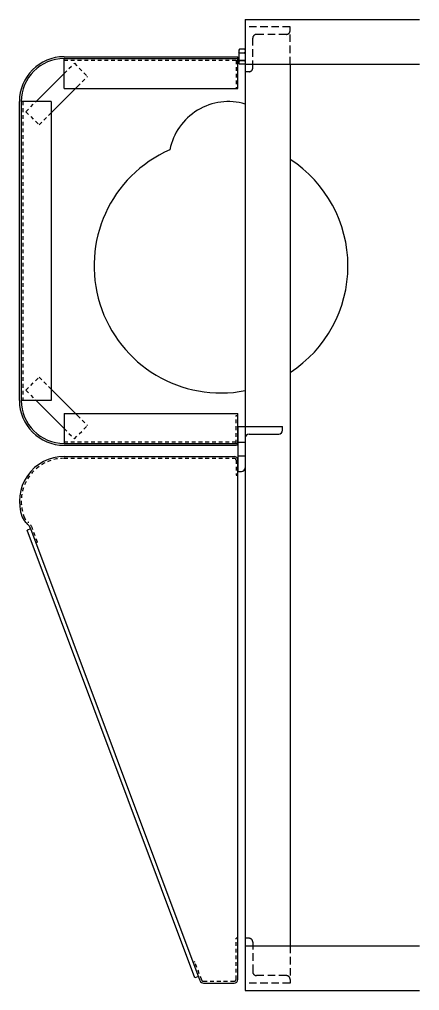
# Model space of a CAD drawing. Extents: x 0 to 122, y 0 to 77.
# Drawn here: x 108.91 to 122.31, y 44.35 to 76.85 of the extents above; entities that cross this region are included whole.
import ezdxf

# ---------------------------------------------------------------- set-up
doc = ezdxf.new("R2010")
doc.units = 0
doc.header["$MEASUREMENT"] = 0
doc.linetypes.add('HIDDEN', pattern=[0.375, 0.25, -0.125])
doc.linetypes.add('HIDDEN2', pattern=[0.1875, 0.125, -0.0625])
for name, color, linetype in [('DIM', 1, 'CONTINUOUS'), ('HATCH', 2, 'CONTINUOUS'), ('HIDDEN', 6, 'HIDDEN'), ('HIDDEN2', 6, 'HIDDEN2'), ('NFHIDDEN', 6, 'HIDDEN'), ('OBJECT', 3, 'CONTINUOUS'), ('TEXT', 1, 'CONTINUOUS')]:
    doc.layers.add(name, color=color, linetype=linetype)

msp = doc.modelspace()

# ---------------------------------------------------------------- linework, layer by layer
at = {"layer": 'DIM'}
for p, q in [((116.2198, 63.2215), (117.7198, 63.2215)), ((116.5948, 62.9715), (117.5948, 62.9715)), ((116.2198, 62.6981), (116.4698, 62.6981)), ((116.2198, 62.2449), (116.4698, 62.2449)), ((116.2198, 61.7215), (116.3448, 61.7215))]:
    msp.add_line(p, q, dxfattribs=at)
at = {"layer": 'HATCH'}
for p, q in [((110.4073, 75.5985), (116.2198, 75.5985)), ((110.4073, 75.5385), (116.2198, 75.5385)), ((110.4073, 74.5385), (110.4073, 75.5385)), ((116.2198, 74.5385), (116.2198, 75.5985)), ((109.4654, 74.0985), (110.4073, 75.0405)), ((109.9073, 73.6566), (110.8493, 74.5985)), ((110.4073, 74.5385), (116.2198, 74.5385)), ((108.9073, 64.0965), (108.9073, 74.0985)), ((108.9673, 74.0985), (108.9673, 64.0965)), ((109.9673, 74.0985), (108.9673, 74.0985)), ((109.9673, 74.0985), (109.9673, 64.0965)), ((109.9073, 64.5384), (110.8493, 63.5965)), ((109.9673, 64.0965), (108.9673, 64.0965)), ((109.4654, 64.0965), (110.4073, 63.1545)), ((110.4073, 63.6565), (116.2198, 63.6565)), ((110.4073, 63.6565), (110.4073, 62.6565)), ((116.2198, 62.6565), (116.2198, 63.6565)), ((110.4073, 62.6565), (116.2198, 62.6565)), ((110.4073, 62.5965), (116.1598, 62.5965)), ((110.4073, 62.2215), (116.0948, 62.2215)), ((116.2198, 44.7225), (116.2198, 62.0965)), ((109.2843, 59.8002), (109.1672, 59.7563)), ((114.9541, 44.6786), (109.2843, 59.8002)), ((114.7845, 44.7748), (109.1672, 59.7563)), ((114.9015, 44.8187), (114.7845, 44.7748)), ((115.0711, 44.5975), (116.0948, 44.5975))]:
    msp.add_line(p, q, dxfattribs=at)
for centre, radius, start, end in [((110.4073, 74.0985), 1.5, 90, 180), ((110.4073, 74.0985), 1.44, 90, 180), ((110.4073, 64.0965), 1.5, 180, 270), ((110.4073, 64.0965), 1.44, 180, 270), ((116.1598, 62.6565), 0.06, 270, 0), ((110.4073, 60.7215), 1.5, 90, 200.55336), ((116.0948, 62.0965), 0.125, 0, 90), ((109.471, 60.3704), 0.5, 200.55336, 230.43904), ((108.8723, 59.6457), 0.44, 20.55336, 50.43904), ((115.0711, 44.7225), 0.125, 200.81915, 270), ((116.0948, 44.7225), 0.125, 270, 0)]:
    msp.add_arc(centre, radius, start, end, dxfattribs=at)
at = {"layer": 'HIDDEN'}
for centre, start, end in [((116.8448, 76.2225), 90, 180), ((116.8448, 44.9725), 180, 270)]:
    msp.add_arc(centre, 0.125, start, end, dxfattribs=at)
at = {"layer": 'HIDDEN2'}
for p, q in [((110.4073, 75.4785), (116.1598, 75.4785)), ((116.1598, 75.4785), (116.1598, 74.5385)), ((110.4073, 75.0405), (110.747, 75.3801)), ((110.747, 75.3801), (111.1889, 74.9382)), ((110.8493, 74.5985), (111.1889, 74.9382)), ((109.0273, 74.0985), (109.0273, 64.0965)), ((109.1257, 73.7588), (109.4654, 74.0985)), ((109.1257, 73.7588), (109.5676, 73.3169)), ((109.5676, 73.3169), (109.9073, 73.6566)), ((109.1257, 64.4362), (109.5676, 64.8781)), ((109.5676, 64.8781), (109.9073, 64.5384)), ((109.1257, 64.4362), (109.4654, 64.0965)), ((110.8493, 63.5965), (111.1889, 63.2568)), ((116.1598, 62.6565), (116.1598, 63.5965)), ((116.1598, 63.5965), (116.2198, 63.5965)), ((110.4073, 63.1545), (110.747, 62.8149)), ((110.747, 62.8149), (111.1889, 63.2568)), ((110.4073, 62.7165), (116.1598, 62.7165)), ((110.4073, 62.1615), (116.0948, 62.1615)), ((116.1598, 62.0965), (116.1598, 61.5965)), ((116.1598, 61.5965), (116.2198, 61.5965)), ((109.516, 59.3531), (109.3405, 59.8213)), ((109.516, 59.3531), (109.4598, 59.332)), ((116.1598, 44.7225), (116.1598, 46.0975)), ((116.2198, 46.0975), (116.1598, 46.0975)), ((114.7822, 45.3079), (114.726, 45.2868)), ((115.0103, 44.6994), (114.7822, 45.3079)), ((115.0711, 44.6575), (116.0948, 44.6575))]:
    msp.add_line(p, q, dxfattribs=at)
for centre, radius, start, end in [((110.4073, 60.7215), 1.44, 90, 200.55336), ((116.0948, 62.0965), 0.065, 0, 90), ((109.471, 60.3704), 0.44, 200.55336, 230.43904), ((108.8723, 59.6457), 0.5, 20.55336, 50.43904), ((115.0711, 44.7225), 0.065, 200.81915, 270), ((116.0948, 44.7225), 0.065, 270, 0)]:
    msp.add_arc(centre, radius, start, end, dxfattribs=at)
at = {"layer": 'NFHIDDEN'}
for p, q in [((117.9698, 76.5975), (116.4698, 76.5975)), ((117.9698, 75.3475), (117.9698, 76.5975)), ((116.7198, 75.2225), (116.7198, 76.2225)), ((117.8448, 76.3475), (116.8448, 76.3475)), ((116.5948, 75.0975), (116.4698, 75.0975)), ((116.5948, 46.0975), (116.4698, 46.0975)), ((116.7198, 45.9725), (116.7198, 44.9725)), ((117.9698, 45.8475), (117.9698, 44.5975)), ((117.9698, 44.5975), (116.4698, 44.5975)), ((117.8448, 44.8475), (116.8448, 44.8475))]:
    msp.add_line(p, q, dxfattribs=at)
for centre, start, end in [((117.8448, 76.4725), 270, 0), ((116.5948, 75.2225), 270, 0), ((116.5948, 45.9725), 0, 90), ((117.8448, 44.7225), 0, 90)]:
    msp.add_arc(centre, 0.125, start, end, dxfattribs=at)
at = {"layer": 'OBJECT'}
for p, q in [((116.4698, 76.8475), (116.4698, 44.3475)), ((116.4698, 76.8475), (122.3064, 76.8475)), ((116.277, 75.8501), (116.2511, 75.8208)), ((116.2511, 75.8208), (116.2511, 75.3742)), ((116.277, 75.7238), (116.2511, 75.7531)), ((116.4438, 75.8501), (116.277, 75.8501)), ((116.4438, 75.8501), (116.4698, 75.8208)), ((116.4438, 75.7238), (116.4698, 75.7531)), ((116.4698, 75.8208), (116.4698, 75.3742)), ((116.277, 75.7238), (116.2511, 75.6945)), ((116.2511, 75.7238), (116.2511, 75.4712)), ((116.277, 75.4712), (116.2511, 75.5005)), ((116.277, 75.4712), (116.2511, 75.4419)), ((116.4438, 75.7238), (116.277, 75.7238)), ((116.4438, 75.7238), (116.277, 75.7238)), ((116.4438, 75.4712), (116.277, 75.4712)), ((116.277, 75.4712), (116.4438, 75.4712)), ((116.4438, 75.4712), (116.277, 75.4712)), ((116.4438, 75.7238), (116.4698, 75.6945)), ((116.4438, 75.4712), (116.4698, 75.5005)), ((116.4438, 75.4712), (116.4698, 75.4419)), ((116.277, 75.3449), (116.2511, 75.3742)), ((116.4438, 75.3449), (116.277, 75.3449)), ((116.4438, 75.3449), (116.4698, 75.3742)), ((116.4698, 75.3475), (122.3064, 75.3475)), ((117.9698, 75.3475), (117.9698, 45.8475)), ((116.4073, 62.2225), (116.4073, 62.2236)), ((116.4698, 45.8475), (122.3064, 45.8475)), ((116.4698, 44.3475), (122.3064, 44.3475))]:
    msp.add_line(p, q, dxfattribs=at)
for centre, radius, start, end in [((115.9073, 72.0975), 2, 73.66518, 168.75197), ((115.6573, 68.5975), 4.25, 113.74868, 281.02145), ((115.6573, 68.5975), 4.25, 302.96439, 57.03561)]:
    msp.add_arc(centre, radius, start, end, dxfattribs=at)
at = {"layer": 'TEXT'}
for p, q in [((116.2198, 63.2215), (116.2198, 61.7215)), ((117.7198, 63.0965), (117.7198, 63.2215)), ((116.4698, 62.8465), (116.4698, 61.8465))]:
    msp.add_line(p, q, dxfattribs=at)
for centre, start, end in [((117.5948, 63.0965), 270, 0), ((116.5948, 62.8465), 90, 180), ((116.3448, 61.8465), 270, 0)]:
    msp.add_arc(centre, 0.125, start, end, dxfattribs=at)

doc.saveas('drawing.dxf')
